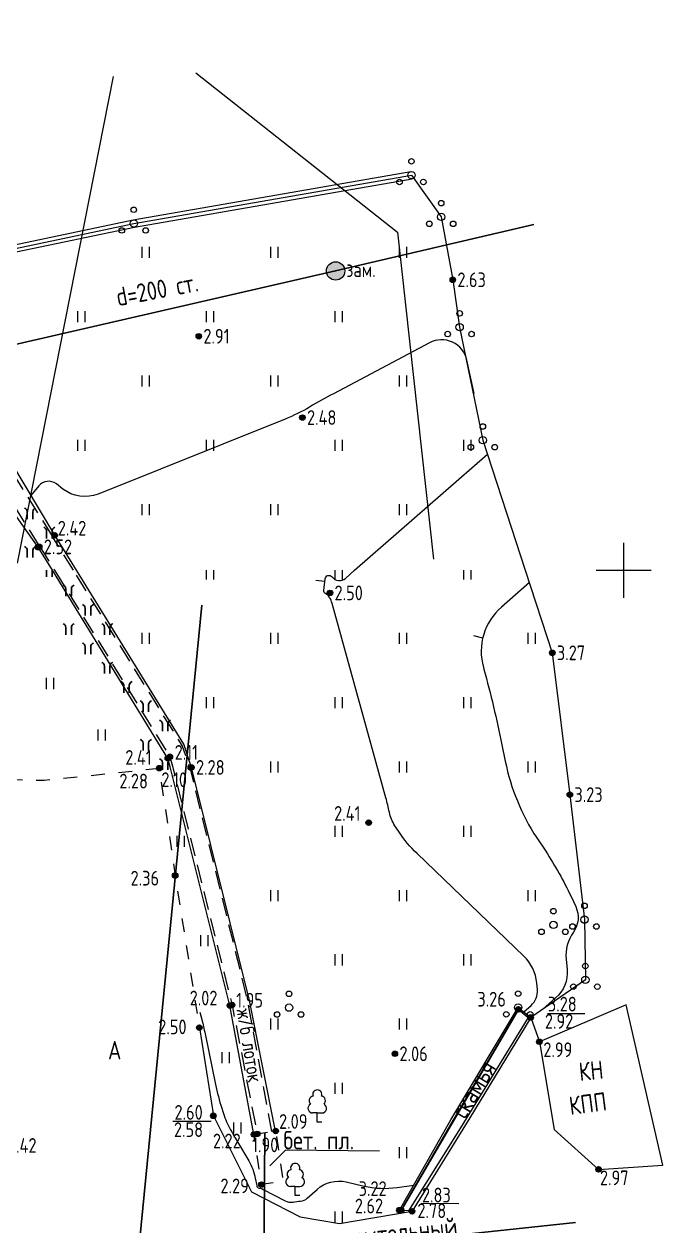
# Model space of a CAD drawing. Header units: metres. Extents: x 24337 to 25822, y 26642 to 34102.
# Drawn here: x 24556 to 24590.7, y 32964.3 to 33029.7 of the extents above; entities that cross this region are included whole.
import ezdxf

# ---------------------------------------------------------------- set-up
doc = ezdxf.new("R2010")
doc.units = ezdxf.units.M
doc.linetypes.add('g5_01_5x1_5', pattern=[3, 1.5, -1.5])
doc.linetypes.add('g5_02x1', pattern=[3, 2, -1])
for name, color, linetype in [('02_Сетка', 7, 'Continuous'), ('03_Здания и строения', 7, 'Continuous'), ('06_Инженерно-технические сооружения', 7, 'Continuous'), ('10_Границы покрытий и угодий', 7, 'Continuous'), ('13_Растительность', 7, 'Continuous'), ('14_Ограждения', 7, 'Continuous'), ('18_Зарамочное оформление', 7, 'Continuous'), ('19_Горизонтали', 7, 'Continuous'), ('30_Канализация', 7, 'Continuous'), ('31_Водопровод', 7, 'Continuous'), ('37_Кабель низкого напряжения', 7, 'Continuous'), ('44_Крышки колодцев', 7, 'Continuous'), ('45_Номера колодцев', 7, 'Continuous'), ('61_Отметки высоты поверхности', 7, 'Continuous')]:
    doc.layers.add(name, color=color, linetype=linetype)
doc.styles.add('LIKE11', font='bm431.shx')
doc.styles.add('Line_GUGK', font='', dxfattribs={"height": 1})
doc.styles.get("Standard").update_dxf_attribs({"font": 'GOST_0.TTF', "height": 2})
doc.styles.get('Line_GUGK').set_extended_font_data('Bm431', italic=True)
doc.linetypes.add('g5_119_3', pattern='A,8,-2,[31,GUGK_2005.shx,S=0.2,R=0,X=0,Y=0],8,[31,GUGK_2005.shx,S=0.2,R=180.000005,X=0,Y=0],-2', length=20)
doc.linetypes.add('g5_122_k', pattern='A,2,-2,3,-0.6,["К",Line_GUGK,S=2,R=0,X=0,Y=-1],-3,3,-2,8,-2,8,-2,6', length=41.6)
doc.linetypes.add('g5_122_kl', pattern='A,2,-2,3,-0.6,["Кл",Line_GUGK,S=2,R=0,X=0,Y=-1],-5,3,-2,8,-2,8,-2,6', length=43.6)
doc.linetypes.add('g5_122_kn', pattern='A,2,-2,3,-0.6,["Кн",Line_GUGK,S=2,R=0,X=0,Y=-1],-5,3,-2,8,-2,8,-2,6', length=43.6)
doc.linetypes.add('g5_122_v', pattern='A,2,-2,3,-0.6,["В",Line_GUGK,S=2,R=0,X=0,Y=-1],-2.8,3,-2,8,-2,8,-2,6', length=41.4)
doc.linetypes.add('g5_472', pattern='A,0,-8,[25,GUGK_2005.shx,S=0.8,R=0,X=0,Y=-0.4],0', length=8)
doc.linetypes.add('g5_474_1a', pattern='A,2,-0.5,[28,GUGK_2005.shx,S=2,R=0,X=0,Y=0],-0.5,2', length=5)

# ---------------------------------------------------------------- blocks, each defined once
blk = doc.blocks.new('g5_329_6')
at = {"color": 0, "linetype": 'ByBlock', "lineweight": 15}
blk.add_line((0, 0), (1, 0), dxfattribs=at)
blk = doc.blocks.new('g5_401')
at = {"color": 0, "flags": 128}
for points in [[(-0.4, 0), (-0.4, 1.2)], [(0.4, 0), (0.4, 1.2)]]:
    blk.add_lwpolyline(points, dxfattribs=at)
blk = doc.blocks.new('g5_403')
at = {"color": 0, "lineweight": 30, "flags": 128}
for points in [[(-0.3, 0), (-0.3, 0.8, 0.318313), (-0.6, 1.2, 0.61176)], [(0.3, 0), (0.3, 0.8, -0.318313), (0.6, 1.2, -0.61176)]]:
    blk.add_lwpolyline(points, format="xyb", dxfattribs=at)
blk = doc.blocks.new('g5_330')
at = {"linetype": 'ByBlock'}
blk.add_hatch(color=0, dxfattribs=at).paths.add_polyline_path([(-0.3, 0, 1), (0.3, 0, 1)])
at = {"color": 0, "linetype": 'ByBlock', "lineweight": -2}
blk.add_circle((0, 0), 0.3, dxfattribs=at)
at = {"color": 0, "linetype": 'ByBlock', "lineweight": 15, "flags": 12}
for tag, p in [('number', (-7.62, -0.8)), ('z', (0.5, -0.8))]:
    blk.add_attdef(tag, p, '', height=1.6, dxfattribs=at)
blk = doc.blocks.new('g5_394')
at = {"color": 0}
for centre, radius in [((0, 1.5), 0.3), ((0, 0), 0.4), ((-1.3, -0.75), 0.3), ((1.3, -0.75), 0.3)]:
    blk.add_circle(centre, radius, dxfattribs=at)
blk = doc.blocks.new('g5_388_1')
at = {"color": 0, "flags": 128}
blk.add_lwpolyline([(0, 0.99), (0.51, 0.99, 0.798042), (0.73, 1.95, 0.636328), (0.46, 2.81, 0.533064), (0, 3.5, 0.533064), (-0.46, 2.81, 0.636328), (-0.73, 1.95, 0.798042), (-0.51, 0.99)], format="xyb", dxfattribs=at)
for points in [[(0, 0.99), (-0.51, 0.99)], [(0.5, 0), (0, 0), (0, 0.99)]]:
    blk.add_lwpolyline(points, dxfattribs=at)
at = {"style": 'LIKE11', "flags": 8}
for tag, p in [('Описание', (-14.19, 0.84)), ('Метрические данные', (1.49, 0.46))]:
    blk.add_attdef(tag, p, '', height=2, dxfattribs=at)
blk = doc.blocks.new('g5_118')
h = blk.add_hatch(color=255)
edge = h.paths.add_edge_path()
edge.add_arc((0, 0), 0.925, 0, 360)
at = {"color": 0}
blk.add_circle((0, 0), 1, dxfattribs=at)
at = {"style": 'LIKE11', "flags": 8}
for tag, p, height in [('Номер', (0, 1.7), 1.6), ('Текст', (1.17, -0.66), 2), ('Отметка кольца люка', (0, -2.8), 1.6), ('Отметка земли (возле него)', (0, -4.8), 1.6), ('Верх прокладки', (0, -6.8), 1.6), ('Низ прокладки', (0, -8.8), 1.6)]:
    blk.add_attdef(tag, p, '', height=height, dxfattribs=at)
blk = doc.blocks.new('g5_012')
at = {"color": 92, "linetype": 'ByBlock', "lineweight": -2}
for p, q in [((0, -3), (0, 3)), ((-3, 0), (3, 0))]:
    blk.add_line(p, q, dxfattribs=at)

msp = doc.modelspace()

# ---------------------------------------------------------------- linework, layer by layer
at = {"layer": '03_Здания и строения', "color": 7, "linetype": 'Continuous', "lineweight": 20, "ltscale": 0.5, "flags": 128}
msp.add_lwpolyline([(24584.011, 32974.34), (24584.81, 32969.571), (24587.238, 32967.394), (24590.737, 32967.625), (24588.736, 32976.347), (24584.011, 32974.34)], dxfattribs=at)
at = {"layer": '06_Инженерно-технические сооружения', "color": 92, "linetype": 'g5_02x1', "lineweight": 20, "ltscale": 0.5, "flags": 128}
for points in [[(24556.799, 33001.353), (24547.474, 33016.141), (24548.469, 33016.27), (24557.547, 33001.796)], [(24558.662, 33000), (24557.547, 33001.796)], [(24556.799, 33001.353), (24557.636, 33000)], [(24557.636, 33000), (24563.911, 32989.854), (24564.05, 32989.349), (24567.294, 32976.339), (24568.66, 32969.327)], [(24569.449, 32969.451), (24568.146, 32976.576), (24565.014, 32989.252), (24564.58, 32990.461), (24558.662, 33000)]]:
    msp.add_lwpolyline(points, dxfattribs=at)
at = {"layer": '06_Инженерно-технические сооружения', "color": 7, "linetype": 'Continuous', "lineweight": 20, "ltscale": 0.5, "flags": 128}
for points in [[(24558.821, 33000), (24557.641, 33001.906), (24549.003, 33016.365), (24548.469, 33016.27)], [(24557.517, 33000), (24556.745, 33001.258), (24548.473, 33012.924)], [(24568.485, 32969.297), (24567.174, 32976.314), (24563.93, 32989.306), (24563.799, 32989.766), (24557.517, 33000)], [(24569.664, 32969.483), (24568.246, 32976.592), (24565.081, 32989.272), (24564.677, 32990.544), (24558.821, 33000)], [(24583.542, 32975.662), (24580.23, 32970.203), (24577.086, 32965.114), (24576.895, 32965.141), (24576.502, 32965.159), (24576.395, 32965.174), (24579.2, 32970.098), (24582.861, 32976.208), (24583.542, 32975.662)], [(24576.502, 32965.159), (24579.201, 32969.841), (24582.872, 32976.104), (24576.502, 32965.159)], [(24582.872, 32976.104), (24583.411, 32975.665), (24579.723, 32969.665), (24576.895, 32965.141)], [(24582.872, 32976.104), (24582.861, 32976.208)], [(24583.411, 32975.665), (24583.542, 32975.662)]]:
    msp.add_lwpolyline(points, dxfattribs=at)
at = {"layer": '06_Инженерно-технические сооружения', "color": 7, "linetype": 'Continuous', "lineweight": 20, "flags": 128}
msp.add_lwpolyline([(24575.317, 32968.387), (24570.198, 32968.433), (24569.353, 32967.596)], dxfattribs=at)
at = {"layer": '10_Границы покрытий и угодий', "color": 7, "linetype": 'g5_01_5x1_5', "lineweight": 20, "ltscale": 0.5, "flags": 128}
for points in [[(24543.473, 32994.481), (24545.766, 32991.934), (24549.545, 32989.852), (24553.684, 32988.651), (24557.063, 32988.573), (24563.331, 32989.23), (24564.195, 32983.389), (24565.513, 32975.106)], [(24568.485, 32969.297), (24569.664, 32969.483), (24570.071, 32966.747), (24568.891, 32966.569), (24568.485, 32969.297)]]:
    msp.add_lwpolyline(points, dxfattribs=at)
at = {"layer": '10_Границы покрытий и угодий', "color": 7, "linetype": 'Continuous', "lineweight": 20, "ltscale": 0.5, "flags": 128}
msp.add_lwpolyline([(24565.513, 32975.106), (24566.276, 32970.308), (24568.352, 32966.167), (24571.002, 32964.805), (24573.134, 32964.457), (24577.086, 32965.114)], dxfattribs=at)
at = {"layer": '13_Растительность', "color": 92, "linetype": 'Continuous', "lineweight": 30, "ltscale": 0.5, "flags": 128}
for points in [[(24557.201, 32999.64), (24557.201, 33000)], [(24557.501, 32999.64), (24557.501, 33000)]]:
    msp.add_lwpolyline(points, dxfattribs=at)
at = {"layer": '13_Растительность', "color": 92, "linetype": 'Continuous', "lineweight": 20, "ltscale": 0.5, "flags": 128}
for points in [[(24565.901, 32999.5), (24565.901, 33000)], [(24566.301, 32999.5), (24566.301, 33000)], [(24572.901, 32999.5), (24572.901, 33000)], [(24573.301, 32999.5), (24573.301, 33000)], [(24579.901, 32999.5), (24579.901, 33000)], [(24580.301, 32999.5), (24580.301, 33000)]]:
    msp.add_lwpolyline(points, dxfattribs=at)
at = {"layer": '14_Ограждения', "color": 7, "linetype": 'Continuous', "lineweight": 20, "ltscale": 0.5, "flags": 128}
for points in [[(24542.505, 33040.795), (24542.857, 33035.813), (24546.567, 33015.9), (24547.268, 33015.962), (24549.032, 33016.167), (24555.539, 33017.327), (24561.982, 33018.677), (24577.088, 33021.311)], [(24542.904, 33040.823), (24543.255, 33035.863), (24546.893, 33016.33), (24547.227, 33016.36), (24548.974, 33016.563), (24555.463, 33017.719), (24561.906, 33019.069), (24577.019, 33021.705)]]:
    msp.add_lwpolyline(points, dxfattribs=at)
at = {"layer": '14_Ограждения', "color": 7, "linetype": 'g5_472', "lineweight": 20, "ltscale": 0.5, "flags": 128}
msp.add_lwpolyline([(24542.704, 33040.809), (24543.056, 33035.838), (24546.73, 33016.115), (24547.247, 33016.161), (24549.003, 33016.365), (24555.501, 33017.523), (24561.944, 33018.873), (24577.053, 33021.508)], dxfattribs=at)
at = {"layer": '14_Ограждения', "color": 7, "linetype": 'g5_474_1a', "lineweight": 20, "ltscale": 0.5, "flags": 128}
for points in [[(24577.053, 33021.508), (24578.673, 33019.233), (24579.301, 33015.811), (24579.674, 33013.232), (24580.935, 33007.079), (24583.247, 33000)], [(24583.247, 33000), (24584.714, 32995.509), (24585.669, 32987.788), (24586.467, 32980.988)], [(24586.467, 32980.988), (24586.515, 32977.716), (24583.542, 32975.662), (24584.011, 32974.34)]]:
    msp.add_lwpolyline(points, dxfattribs=at)
at = {"layer": '19_Горизонтали', "color": 32, "linetype": 'Continuous', "lineweight": 20, "ltscale": 0.5, "flags": 128}
for points, elevation in [([(24580.458, 33009.628), (24580.065, 33011.44, 0.49696), (24578.034, 33012.382), (24572.814, 33009.613, 0.010906), (24571.514, 33008.886), (24571.514, 33008.886, -0.037594), (24570.181, 33008.231), (24560.005, 33004.153, -0.267004), (24558.084, 33004.425), (24557.732, 33004.7, 0.405234), (24556.772, 33004.596), (24556.343, 33004.079)], 2.5), ([(24583.161, 32975.968), (24583.558, 32976.314, 0.240691), (24583.907, 32977.184), (24583.876, 32977.53, 0.180719), (24583.166, 32979.006), (24577.36, 32984.579, -0.056076), (24576.363, 32985.778), (24576.155, 32986.094, -0.095933), (24575.851, 32986.832, 0.017727), (24575.662, 32987.622), (24572.732, 32998.201, 0.059558), (24572.603, 32998.517), (24572.584, 32998.551, 0.164189), (24572.397, 32998.721, -0.327529), (24572.289, 32998.906), (24572.356, 32999.536, -0.682531), (24572.735, 32999.639, 0.437927), (24573.461, 32999.562), (24573.961, 33000)], 2.5), ([(24583.467, 32999.328), (24581.946, 32997.997, 0.28802), (24580.965, 32994.717), (24580.991, 32994.625, -0.017727), (24581.975, 32990.51), (24582.156, 32989.612, 0.095932), (24583.872, 32985.445), (24584.356, 32984.709, -0.035882), (24585.734, 32982.246), (24585.989, 32981.7, -0.270466), (24585.863, 32980.304), (24585.863, 32980.304, 0.17912), (24585.467, 32978.834), (24585.518, 32978.269, -0.240692), (24584.899, 32976.726), (24584.195, 32976.113)], 3), ([(24565.546, 32975.95), (24565.645, 32975.556, -0.010431), (24565.826, 32974.764), (24566.396, 32972.011, 0.025067), (24566.731, 32970.723), (24566.784, 32970.552, 0.045287), (24567.157, 32969.657), (24567.157, 32969.657, 0.013149), (24567.634, 32968.809), (24568.199, 32967.862, -0.088998), (24568.558, 32966.909), (24568.632, 32966.512, 0.310626), (24568.765, 32966.379), (24568.765, 32966.379, -0.074267), (24568.978, 32966.305), (24570.181, 32965.68, 0.16503), (24570.597, 32965.616), (24570.612, 32965.619, -0.027131), (24571.021, 32965.668), (24571.021, 32965.668, 0.168435), (24571.379, 32965.819), (24571.915, 32966.303, -0.24544), (24573.508, 32966.713), (24574.476, 32966.487, 0.093367), (24576.27, 32966.41), (24577.174, 32966.54)], 2.5)]:
    msp.add_lwpolyline(points, format="xyb", dxfattribs=dict(at, elevation=elevation))
at = {"layer": '19_Горизонтали', "color": 32, "linetype": 'Continuous', "lineweight": 20, "ltscale": 0.5, "elevation": 2.5, "flags": 128}
msp.add_lwpolyline([(24573.961, 33000), (24581.182, 33006.324)], dxfattribs=at)
at = {"layer": '30_Канализация', "color": 12, "linetype": 'g5_122_k', "lineweight": 30, "ltscale": 0.5, "flags": 128}
msp.add_lwpolyline([(24538.369, 33027.012), (24550.504, 33027.533), (24553.586, 33011.854), (24572.925, 33016.292), (24583.704, 33018.829)], dxfattribs=at)
at = {"layer": '30_Канализация', "color": 22, "linetype": 'g5_122_kn', "lineweight": 30, "ltscale": 0.5, "flags": 128}
msp.add_lwpolyline([(24564.368, 32915.552), (24559.888, 32939.133), (24565.64, 32998.097)], dxfattribs=at)
at = {"layer": '30_Канализация', "color": 42, "linetype": 'g5_122_kl', "lineweight": 30, "ltscale": 0.5, "flags": 128}
msp.add_lwpolyline([(24569.074, 32969.39), (24568.789, 32930.634)], dxfattribs=at)
at = {"layer": '31_Водопровод', "color": 94, "linetype": 'g5_122_v', "lineweight": 30, "ltscale": 0.5, "flags": 128}
msp.add_lwpolyline([(24564.93, 32915.63), (24561.333, 32935.367), (24563.21, 32962.076), (24585.983, 32964.495)], dxfattribs=at)
at = {"layer": '37_Кабель низкого напряжения', "color": 1, "linetype": 'g5_119_3', "lineweight": 20, "ltscale": 0.5, "flags": 128}
for points in [[(24560.825, 33026.871), (24555.597, 33000.397)], [(24565.327, 33027.082), (24576.291, 33018.41), (24578.261, 33000.6)]]:
    msp.add_lwpolyline(points, dxfattribs=at)
at = {"layer": '61_Отметки высоты поверхности', "flags": 128}
for points in [[(24586.486, 32975.862), (24584.463, 32975.862)], [(24566.151, 32969.995), (24564.069, 32969.995)], [(24577.578, 32965.556), (24579.634, 32965.539)]]:
    msp.add_lwpolyline(points, dxfattribs=at)

# ---------------------------------------------------------------- block references
at = {"layer": '02_Сетка', "color": 92, "linetype": 'Continuous', "lineweight": 15, "ltscale": 0.5, "xscale": 0.5, "yscale": 0.5}
msp.add_blockref('g5_012', (24588.601, 33000), dxfattribs=at)
at = {"layer": '13_Растительность', "color": 92, "linetype": 'Continuous', "lineweight": 20, "xscale": 0.5, "yscale": 0.5, "zscale": 0.5}
for name, p in [('g5_394', (24577.053, 33021.508, 2.806)), ('g5_394', (24578.673, 33019.233, 2.557)), ('g5_394', (24561.944, 33018.873, 2.774)), ('g5_394', (24579.674, 33013.232, 2.499)), ('g5_394', (24580.935, 33007.079, 2.446)), ('g5_401', (24564.512, 32984.952)), ('g5_394', (24584.777, 32980.699, 2.848)), ('g5_394', (24586.467, 32980.988, 3.013)), ('g5_394', (24586.515, 32977.716, 3.277)), ('g5_394', (24570.394, 32976.198)), ('g5_394', (24582.861, 32976.208, 2.168)), ('g5_401', (24566.952, 32973.172)), ('g5_388_1', (24571.93, 32969.969, 2.113)), ('g5_401', (24567.583, 32969.355)), ('g5_388_1', (24570.728, 32965.969, 2.422))]:
    msp.add_blockref(name, p, dxfattribs=at)
at = {"layer": '13_Растительность', "color": 92, "linetype": 'Continuous', "lineweight": 20, "ltscale": 0.5, "xscale": 0.5, "yscale": 0.5}
for name, p in [('g5_401', (24562.601, 33017)), ('g5_401', (24569.601, 33017)), ('g5_401', (24576.601, 33017)), ('g5_401', (24559.101, 33013.5)), ('g5_401', (24566.101, 33013.5)), ('g5_401', (24573.101, 33013.5)), ('g5_401', (24562.601, 33010)), ('g5_401', (24569.601, 33010)), ('g5_401', (24576.601, 33010)), ('g5_401', (24559.101, 33006.5)), ('g5_401', (24566.101, 33006.5)), ('g5_401', (24573.101, 33006.5)), ('g5_401', (24580.101, 33006.5)), ('g5_403', (24556.301, 33002.79)), ('g5_401', (24562.601, 33003)), ('g5_401', (24569.601, 33003)), ('g5_401', (24576.601, 33003)), ('g5_403', (24557.351, 33001.74)), ('g5_403', (24556.301, 33000.69)), ('g5_403', (24558.401, 32998.59)), ('g5_403', (24559.451, 32997.54)), ('g5_403', (24558.401, 32996.49)), ('g5_403', (24560.501, 32996.49)), ('g5_401', (24562.601, 32996)), ('g5_401', (24569.601, 32996)), ('g5_401', (24576.601, 32996)), ('g5_401', (24583.601, 32996)), ('g5_403', (24559.451, 32995.44)), ('g5_403', (24560.501, 32994.39)), ('g5_401', (24557.401, 32993.54)), ('g5_403', (24561.551, 32993.34)), ('g5_403', (24562.601, 32992.29)), ('g5_401', (24566.101, 32992.5)), ('g5_401', (24573.101, 32992.5)), ('g5_401', (24580.101, 32992.5)), ('g5_401', (24560.201, 32990.74)), ('g5_403', (24563.651, 32991.24)), ('g5_403', (24562.601, 32990.19)), ('g5_403', (24563.651, 32989.14)), ('g5_401', (24569.601, 32989)), ('g5_401', (24576.601, 32989)), ('g5_401', (24583.601, 32989)), ('g5_401', (24573.101, 32985.5)), ('g5_401', (24580.101, 32985.5)), ('g5_401', (24569.601, 32982)), ('g5_401', (24576.601, 32982)), ('g5_401', (24583.601, 32982)), ('g5_401', (24565.801, 32979.54)), ('g5_401', (24573.101, 32978.5)), ('g5_401', (24580.101, 32978.5)), ('g5_401', (24569.601, 32975)), ('g5_401', (24576.601, 32975)), ('g5_401', (24573.101, 32971.5)), ('g5_401', (24576.601, 32968)), ('g5_401', (24573.101, 32964.5))]:
    msp.add_blockref(name, p, dxfattribs=at)
at = {"layer": '19_Горизонтали', "color": 32, "linetype": 'Continuous', "lineweight": 20, "xscale": 0.5, "yscale": 0.5, "zscale": 0.5}
for p, rotation in [((24572.341, 32999.39, 2.5), 173.8693091722229), ((24580.939, 32996.314, 3), 166.5576872883726)]:
    msp.add_blockref('g5_329_6', p, dxfattribs=dict(at, rotation=rotation))
at = {"layer": '44_Крышки колодцев', "color": 7, "linetype": 'Continuous', "lineweight": 20, "xscale": 0.5, "yscale": 0.5, "zscale": 0.5}
msp.add_blockref('g5_118', (24572.925, 33016.292), dxfattribs=at)
at = {"layer": '61_Отметки высоты поверхности', "color": 7, "linetype": 'Continuous', "lineweight": 20, "xscale": 0.5, "yscale": 0.5, "zscale": 0.5}
for p in [(24579.301, 33015.811, 2.631), (24565.482, 33012.738, 2.913), (24571.12, 33008.314, 2.481), (24557.641, 33001.906, 2.416), (24556.745, 33001.258, 2.356), (24556.799, 33001.277, 2.519), (24572.618, 32998.77, 2.503), (24584.714, 32995.509, 3.273), (24563.911, 32989.854, 2.109), (24563.331, 32989.23, 2.283), (24563.799, 32989.766, 2.207), (24565.05, 32989.263, 2.351), (24565.081, 32989.272, 2.279), (24585.669, 32987.788, 3.229), (24574.729, 32986.266, 2.41), (24564.195, 32983.389, 2.356), (24567.174, 32976.314, 2.02), (24567.294, 32976.339, 1.95), (24582.872, 32976.104, 3.257), (24583.542, 32975.662, 2.922), (24565.513, 32975.106, 2.497), (24584.011, 32974.34, 2.991), (24576.151, 32973.686, 2.061), (24566.276, 32970.308, 2.579), (24568.485, 32969.297, 2.215), (24568.66, 32969.327, 1.899), (24569.664, 32969.483, 2.092), (24587.238, 32967.394, 2.966), (24568.891, 32966.569, 2.291), (24576.395, 32965.174, 2.616), (24576.502, 32965.159, 3.225), (24577.086, 32965.114, 2.777)]:
    msp.add_blockref('g5_330', p, dxfattribs=at)

# ---------------------------------------------------------------- texts
at = {"layer": '03_Здания и строения', "color": 7, "linetype": 'Continuous', "lineweight": 15}
for s, rotation, p in [('КН', 5.6787, (24586.214, 32972.203)), ('КПП', 7.3735, (24585.702, 32970.348))]:
    msp.add_text(s, height=1, rotation=rotation, dxfattribs=at).set_placement(p)
at = {"layer": '06_Инженерно-технические сооружения', "color": 7, "linetype": 'Continuous', "lineweight": 15}
msp.add_text('ж/б лоток', height=0.8, rotation=279.27971, dxfattribs=at).set_placement((24567.523, 32976.08))
at = {"layer": '10_Границы покрытий и угодий', "color": 7, "linetype": 'Continuous', "lineweight": 15}
for s, p in [('А', (24560.544, 32973.384)), ('бет. пл.', (24570.088, 32968.482))]:
    msp.add_text(s, height=1, dxfattribs=at).set_placement(p)
msp.add_text('скамья', height=1, rotation=58.90199, dxfattribs=at).set_placement((24579.982, 32970.085))
at = {"layer": '18_Зарамочное оформление', "color": 7, "linetype": 'Continuous', "lineweight": 15}
msp.add_text('Детский оздоровительный', height=1, rotation=6.0494, dxfattribs=at).set_placement((24566.044, 32962.369))
at = {"layer": '30_Канализация', "color": 12, "linetype": 'Continuous', "lineweight": 15}
msp.add_text('d=200 ст.', height=1, rotation=10.63888, dxfattribs=at).set_placement((24561.087, 33014.366))
at = {"layer": '45_Номера колодцев', "color": 7, "linetype": 'Continuous', "lineweight": 15, "ltscale": 0.5}
msp.add_text('зам.', height=0.8, dxfattribs=at).set_placement((24573.51, 33015.962))
at = {"layer": '61_Отметки высоты поверхности', "color": 7, "linetype": 'Continuous', "lineweight": 15, "ltscale": 0.5}
for s, p in [('2.63', (24579.551, 33015.411)), ('2.91', (24565.732, 33012.338)), ('2.48', (24571.37, 33007.914)), ('2.42', (24557.809, 33001.892)), ('2.52', (24557.049, 33000.877)), ('2.50', (24572.868, 32998.37)), ('3.27', (24584.964, 32995.109)), ('2.41', (24561.483, 32989.415)), ('2.11', (24564.169, 32989.689)), ('2.28', (24565.331, 32988.872)), ('2.28', (24561.16, 32988.128)), ('2.10', (24563.446, 32988.203)), ('3.23', (24585.919, 32987.388)), ('2.41', (24572.845, 32986.368)), ('2.36', (24561.771, 32982.842)), ('2.02', (24564.985, 32976.319)), ('1.95', (24567.519, 32976.201)), ('3.26', (24580.64, 32976.255)), ('3.28', (24584.476, 32975.99)), ('2.92', (24584.313, 32975.049)), ('2.50', (24563.276, 32974.75)), ('2.99', (24584.228, 32973.507)), ('2.06', (24576.401, 32973.286)), ('2.60', (24564.159, 32970.097)), ('2.09', (24569.849, 32969.601)), ('2.58', (24564.131, 32969.158)), ('2.42', (24555.1, 32968.298)), ('2.22', (24566.253, 32968.539)), ('1.90', (24568.381, 32968.328)), ('2.97', (24587.309, 32966.534)), ('2.29', (24566.66, 32966.095)), ('3.22', (24574.18, 32965.948)), ('2.62', (24573.972, 32965.001)), ('2.83', (24577.624, 32965.597)), ('2.78', (24577.375, 32964.746))]:
    msp.add_text(s, height=0.8, dxfattribs=at).set_placement(p)

doc.saveas('drawing.dxf')
